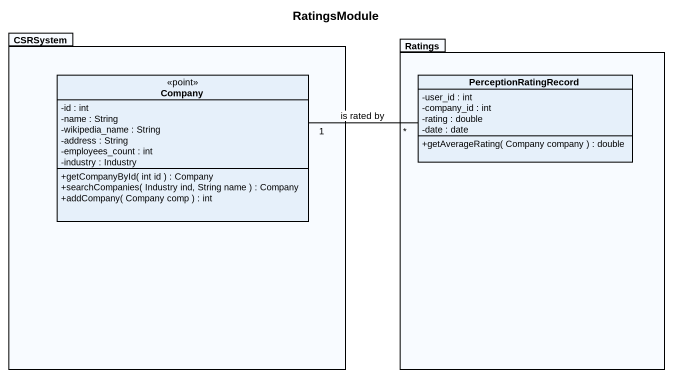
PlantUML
@startuml
title RatingsModule
hide circle
hide empty members
skinparam classAttributeIconSize 0
package CSRSystem {
  class Company <<point>> {
    -id : int
    -name : String
    -wikipedia_name : String
    -address : String
    -employees_count : int
    -industry : Industry
    +getCompanyById( int id ) : Company
    +searchCompanies( Industry ind, String name ) : Company
    +addCompany( Company comp ) : int
  }
}
package Ratings {
  class PerceptionRatingRecord {
    -user_id : int
    -company_id : int
    -rating : double
    -date : date
    +getAverageRating( Company company ) : double
  }
}
Company "1" -right- "*" PerceptionRatingRecord : is rated by
@enduml
